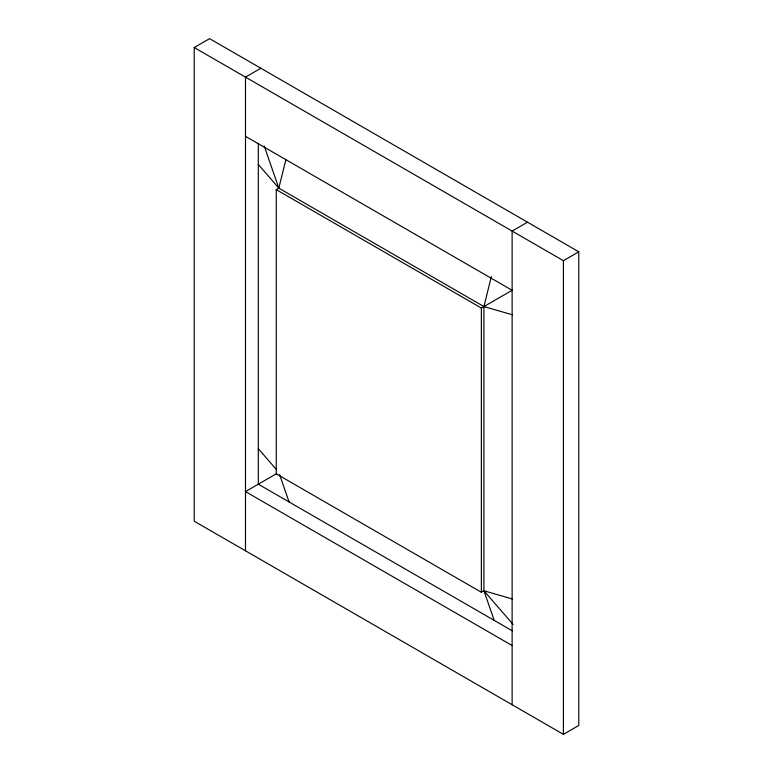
<?xml version="1.0" encoding="UTF-8"?>
<svg xmlns="http://www.w3.org/2000/svg" width="773" height="773" viewBox="0 0 773 773"><rect width="100%" height="100%" fill="white"/><g stroke="black" fill="none" stroke-linecap="round" stroke-linejoin="round"><path stroke-width="1.16" d="M512.412 598.988L483.927 590.765L481.357 592.253L276.261 473.83L276.261 189.636L278.821 188.148L285.942 159.373M491.328 276.637L483.927 306.572L483.927 590.765L494.179 620.371M194.216 47.53L209.599 38.65L578.784 251.795L578.784 725.47L563.401 734.35L194.216 521.205L194.216 47.53L563.401 260.675L578.784 251.795M260.878 68.256L245.495 77.136L245.495 550.801M527.505 222.199L512.122 231.079L512.122 704.744M481.357 592.253L481.357 308.05L512.644 289.991M512.644 631.029L258.308 484.198L276.773 473.54M258.82 483.898L245.495 491.599L512.122 645.542M512.412 314.795L483.927 306.572L278.821 188.148L258.308 164.465M245.495 136.348L512.122 290.281M276.261 189.636L481.357 308.05M483.927 590.765L513.108 624.468M258.308 448.669L276.454 469.617M264.231 146.02L278.821 188.148M279.613 474.632L289.073 501.957M563.401 260.675L563.401 734.35M258.308 143.15L258.308 484.198"/></g></svg>
